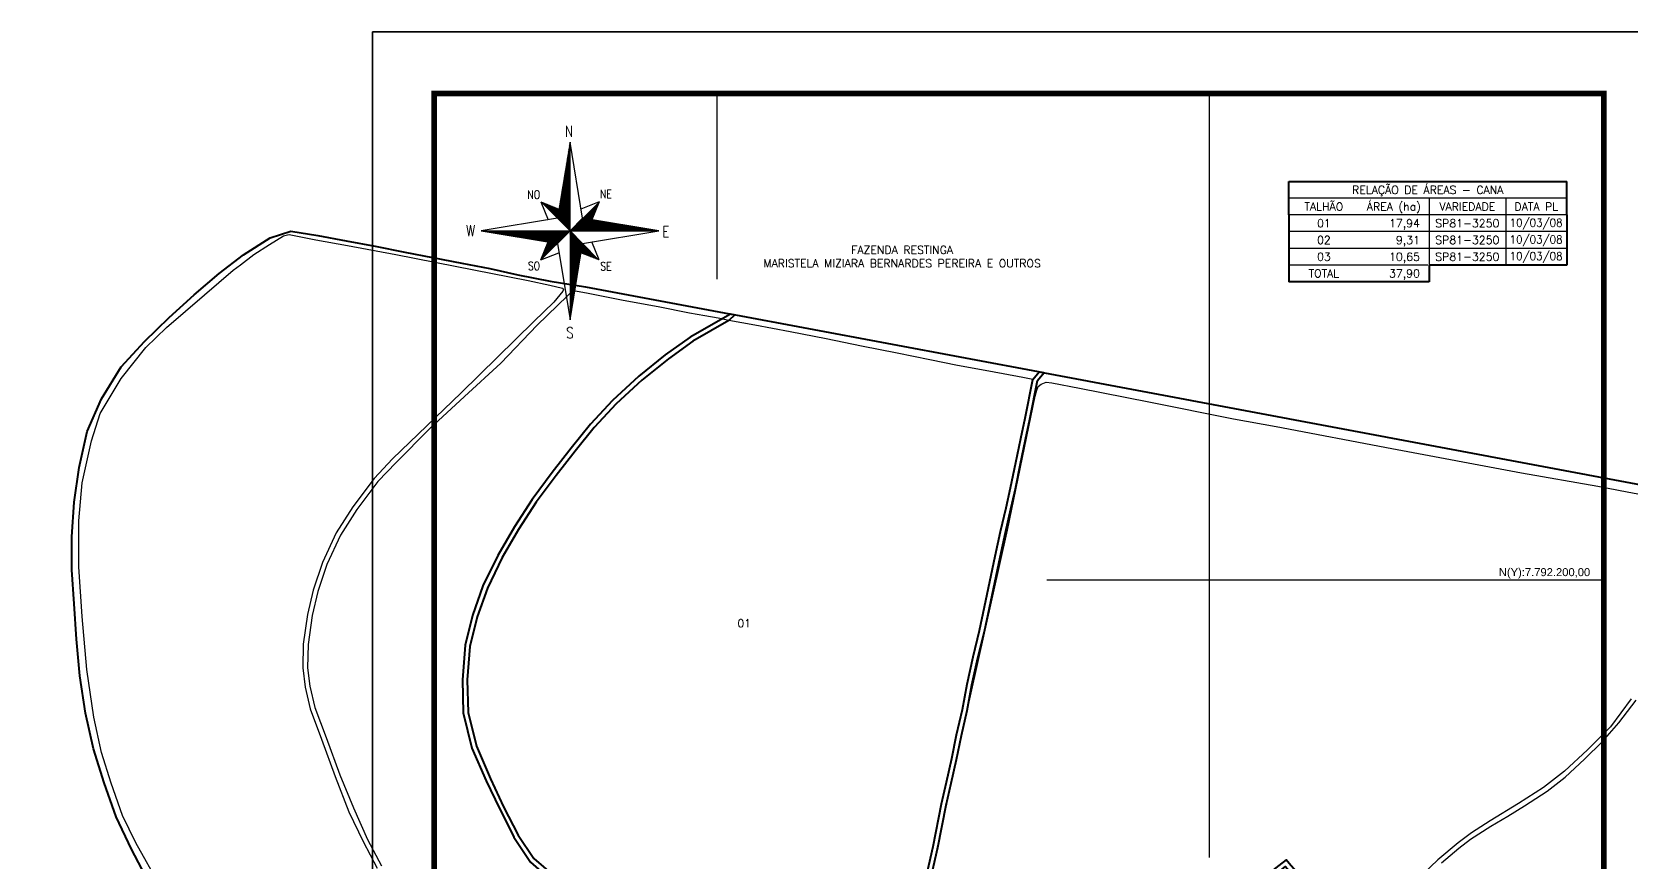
# Model space of a CAD drawing. Extents: x 741844 to 743821, y 7790904 to 7792445.
# Drawn here: x 741844 to 743142, y 7791771 to 7792445 of the extents above; entities that cross this region are included whole.
import ezdxf
from ezdxf.enums import TextEntityAlignment as Align

# ---------------------------------------------------------------- set-up
doc = ezdxf.new("R2010")
doc.units = 0
doc.header["$XCLIPFRAME"] = 2
doc.linetypes.add('LIN0', pattern=[0])
doc.layers.add('0114001133', color=1, linetype='LIN0', lineweight=40)
doc.layers.add('0114001137', color=1, linetype='LIN0', lineweight=40)
for name, color, linetype in [('0114001133001', 5, 'LIN0'), ('0114001133002', 5, 'LIN0'), ('0114001133004', 5, 'LIN0'), ('0114001133005', 5, 'LIN0'), ('0114001137001', 5, 'LIN0'), ('MALHA', 8, 'Continuous'), ('Margem', 5, 'Continuous'), ('QUADRO_DE_AREAS_CANA', 7, 'Continuous'), ('SETA_NORTE', 3, 'Continuous'), ('TEXTO CONFRONTANTES', 7, 'Continuous'), ('TEXTO_NUN_TAL', 7, 'Continuous')]:
    doc.layers.add(name, color=color, linetype=linetype)
doc.styles.add('ROMANS', font='romans')
doc.styles.add('Simplex', font='simplex.shx')
doc.styles.get("Standard").update_dxf_attribs({"font": 'arial.ttf'})
picture_1 = doc.add_image_def('image1.ecw', size_in_pixel=(69120, 216576))

# ---------------------------------------------------------------- blocks, each defined once
blk = doc.blocks.new('A$C309442C0')
at = {"layer": 'SETA_NORTE', "linetype": 'Continuous'}
h = blk.add_hatch(dxfattribs=at)
h.set_pattern_fill('ANSI31', color=256, scale=0.1375, angle=-90, style=0)
h.set_pattern_definition([(315, (-215853.3434, 13873.16845), (0.3086963042, 0.3086963042), [])])
h.paths.add_polyline_path([(73.5, 97.4), (74.7, 104.9), (60, 110.8)])
h = blk.add_hatch(dxfattribs=at)
h.set_pattern_fill('ANSI31', color=256, scale=0.1375, angle=180, style=0)
h.set_pattern_definition([(225, (13869.59828, 216024.21475), (0.3086963042, -0.3086963042), [])])
h.paths.add_polyline_path([(93.8, 97.4), (101.4, 96.2), (107.3, 110.8)])
h = blk.add_hatch(dxfattribs=at)
h.set_pattern_fill('ANSI31', color=256, scale=0.1375, style=0)
h.set_pattern_definition([(45, (-13702.2971, -215849.77324), (-0.3086963042, 0.3086963042), [])])
h.paths.add_polyline_path([(73.5, 77), (65.9, 78.3), (60, 63.6)])
h = blk.add_hatch(dxfattribs=at)
h.set_pattern_fill('ANSI31', color=256, scale=0.1375, angle=90, style=0)
h.set_pattern_definition([(135, (216020.6446, -13698.72693), (-0.3086963042, -0.3086963042), [])])
h.paths.add_polyline_path([(93.8, 77), (92.6, 69.5), (107.3, 63.6)])
for p, q in [((83, 155.2), (83.7, 155.9)), ((83.1, 156), (83.7, 156.5)), ((83.2, 156.7), (83.7, 157.2)), ((83.4, 157.5), (83.7, 157.8)), ((83.5, 158.3), (83.7, 158.4)), ((83.6, 159), (83.7, 159.1)), ((80.5, 139.9), (83.7, 143.1)), ((80.6, 140.7), (83.7, 143.8)), ((80.7, 141.5), (83.7, 144.4)), ((80.8, 142.2), (83.7, 145)), ((81, 143), (83.7, 145.7)), ((81.1, 143.8), (83.7, 146.3)), ((81.2, 144.5), (83.7, 147)), ((81.3, 145.3), (83.7, 147.6)), ((81.5, 146.1), (83.7, 148.2)), ((81.6, 146.8), (83.7, 148.9)), ((81.7, 147.6), (83.7, 149.5)), ((81.8, 148.3), (83.7, 150.1)), ((82, 149.1), (83.7, 150.8)), ((82.1, 149.9), (83.7, 151.4)), ((82.2, 150.6), (83.7, 152.1)), ((82.3, 151.4), (83.7, 152.7)), ((82.5, 152.2), (83.7, 153.3)), ((82.6, 152.9), (83.7, 154)), ((82.7, 153.7), (83.7, 154.6)), ((82.9, 154.4), (83.7, 155.2)), ((78, 124.7), (83.7, 130.4)), ((78.1, 125.5), (83.7, 131)), ((78.2, 126.2), (83.7, 131.7)), ((78.3, 127), (83.7, 132.3)), ((78.5, 127.7), (83.7, 132.9)), ((78.6, 128.5), (83.7, 133.6)), ((78.7, 129.3), (83.7, 134.2)), ((78.8, 130), (83.7, 134.9)), ((79, 130.8), (83.7, 135.5)), ((79.1, 131.6), (83.7, 136.1)), ((79.2, 132.3), (83.7, 136.8)), ((79.3, 133.1), (83.7, 137.4)), ((79.5, 133.8), (83.7, 138)), ((79.6, 134.6), (83.7, 138.7)), ((79.7, 135.4), (83.7, 139.3)), ((79.8, 136.1), (83.7, 140)), ((80, 136.9), (83.7, 140.6)), ((80.1, 137.7), (83.7, 141.2)), ((80.2, 138.4), (83.7, 141.9)), ((80.3, 139.2), (83.7, 142.5)), ((75.3, 108.7), (83.7, 117)), ((75.4, 109.4), (83.7, 117.7)), ((75.6, 110.2), (83.7, 118.3)), ((75.7, 111), (83.7, 118.9)), ((75.8, 111.7), (83.7, 119.6)), ((75.9, 112.5), (83.7, 120.2)), ((76.1, 113.3), (83.7, 120.8)), ((76.2, 114), (83.7, 121.5)), ((76.3, 114.8), (83.7, 122.1)), ((76.4, 115.5), (83.7, 122.8)), ((76.6, 116.3), (83.7, 123.4)), ((76.7, 117.1), (83.7, 124)), ((76.8, 117.8), (83.7, 124.7)), ((76.9, 118.6), (83.7, 125.3)), ((77.1, 119.4), (83.7, 125.9)), ((77.2, 120.1), (83.7, 126.6)), ((77.3, 120.9), (83.7, 127.2)), ((77.4, 121.6), (83.7, 127.8)), ((77.6, 122.4), (83.7, 128.5)), ((77.7, 123.2), (83.7, 129.1)), ((77.8, 123.9), (83.7, 129.8)), ((60, 110.8), (74.7, 104.9)), ((60, 110.8), (65.9, 96.2)), ((73.5, 97.3), (83.7, 107.5)), ((73.6, 98), (83.7, 108.1)), ((73.7, 98.8), (83.7, 108.7)), ((73.8, 99.5), (83.7, 109.4)), ((73.8, 97), (83.7, 106.8)), ((73.9, 100.3), (83.7, 110)), ((74.1, 101.1), (83.7, 110.6)), ((74.2, 101.8), (83.7, 111.3)), ((74.2, 96.7), (83.7, 106.2)), ((74.3, 102.6), (83.7, 111.9)), ((74.4, 103.3), (83.7, 112.6)), ((74.5, 96.4), (83.7, 105.6)), ((74.6, 104.1), (83.7, 113.2)), ((74.7, 104.9), (83.7, 113.8)), ((74.8, 105.6), (83.7, 114.5)), ((74.8, 96.1), (83.7, 104.9)), ((74.9, 106.4), (83.7, 115.1)), ((75.1, 107.2), (83.7, 115.7)), ((75.1, 95.7), (83.7, 104.3)), ((75.2, 107.9), (83.7, 116.4)), ((107.3, 110.8), (92.6, 104.9)), ((107.3, 110.8), (101.4, 96.2)), ((75.4, 95.4), (83.7, 103.6)), ((75.8, 95.1), (83.7, 103)), ((76.1, 94.8), (83.7, 102.4)), ((76.4, 94.5), (83.7, 101.7)), ((76.7, 94.2), (83.7, 101.1)), ((77, 93.8), (83.7, 100.5)), ((77.4, 93.5), (83.7, 99.8)), ((77.7, 93.2), (83.7, 99.2)), ((78, 92.9), (83.7, 98.5)), ((78.3, 92.6), (83.7, 97.9)), ((78.6, 92.2), (83.7, 97.3)), ((78.9, 91.9), (83.7, 96.6)), ((79.3, 91.6), (83.7, 96)), ((79.6, 91.3), (83.7, 95.4)), ((79.9, 91), (83.7, 94.7)), ((80.2, 90.7), (83.7, 94.1)), ((80.5, 90.3), (83.7, 93.4)), ((80.9, 90), (83.7, 92.8)), ((81.2, 89.7), (83.7, 92.2)), ((81.5, 89.4), (83.7, 91.5)), ((83.8, 87.2), (94, 97.4)), ((84.4, 87.2), (94.5, 97.3)), ((85.1, 87.2), (95.1, 97.2)), ((85.7, 87.2), (95.6, 97.1)), ((86.3, 87.2), (96.2, 97)), ((87, 87.2), (96.7, 96.9)), ((87.6, 87.2), (97.2, 96.9)), ((88.3, 87.2), (97.8, 96.8)), ((88.9, 87.2), (98.3, 96.7)), ((89.5, 87.2), (98.9, 96.6)), ((90.2, 87.2), (99.4, 96.5)), ((90.8, 87.2), (100, 96.4)), ((91.4, 87.2), (100.5, 96.3)), ((92.1, 87.2), (101.1, 96.2)), ((92.7, 87.2), (101.6, 96.1)), ((93.4, 87.2), (102.2, 96)), ((94, 87.2), (102.7, 96)), ((94.6, 87.2), (103.3, 95.9)), ((95.3, 87.2), (103.8, 95.8)), ((95.9, 87.2), (104.4, 95.7)), ((96.5, 87.2), (104.9, 95.6)), ((97.2, 87.2), (105.5, 95.5)), ((97.8, 87.2), (106, 95.4)), ((98.4, 87.2), (106.5, 95.3)), ((99.1, 87.2), (107.1, 95.2)), ((99.7, 87.2), (107.6, 95.1)), ((100.4, 87.2), (108.2, 95.1)), ((101, 87.2), (108.7, 95)), ((101.6, 87.2), (109.3, 94.9)), ((102.3, 87.2), (109.8, 94.8)), ((102.9, 87.2), (110.4, 94.7)), ((103.5, 87.2), (110.9, 94.6)), ((104.2, 87.2), (111.5, 94.5)), ((104.8, 87.2), (112, 94.4)), ((105.5, 87.2), (112.6, 94.3)), ((106.1, 87.2), (113.1, 94.2)), ((106.7, 87.2), (113.7, 94.1)), ((107.4, 87.2), (114.2, 94.1)), ((108, 87.2), (114.8, 94)), ((108.6, 87.2), (115.3, 93.9)), ((109.3, 87.2), (115.8, 93.8)), ((109.9, 87.2), (116.4, 93.7)), ((110.6, 87.2), (116.9, 93.6)), ((111.2, 87.2), (117.5, 93.5)), ((111.8, 87.2), (118, 93.4)), ((112.5, 87.2), (118.6, 93.3)), ((113.1, 87.2), (119.1, 93.2)), ((113.7, 87.2), (119.7, 93.2)), ((114.4, 87.2), (120.2, 93.1)), ((115, 87.2), (120.8, 93)), ((115.6, 87.2), (121.3, 92.9)), ((116.3, 87.2), (121.9, 92.8)), ((116.9, 87.2), (122.4, 92.7)), ((117.6, 87.2), (123, 92.6)), ((118.2, 87.2), (123.5, 92.5)), ((118.8, 87.2), (124, 92.4)), ((119.5, 87.2), (124.6, 92.3)), ((120.1, 87.2), (125.1, 92.3)), ((120.7, 87.2), (125.7, 92.2)), ((121.4, 87.2), (126.2, 92.1)), ((122, 87.2), (126.8, 92)), ((122.7, 87.2), (127.3, 91.9)), ((123.3, 87.2), (127.9, 91.8)), ((123.9, 87.2), (128.4, 91.7)), ((124.6, 87.2), (129, 91.6)), ((125.2, 87.2), (129.5, 91.5)), ((125.8, 87.2), (130.1, 91.4)), ((126.5, 87.2), (130.6, 91.4)), ((127.1, 87.2), (131.2, 91.3)), ((127.8, 87.2), (131.7, 91.2)), ((128.4, 87.2), (132.3, 91.1)), ((129, 87.2), (132.8, 91)), ((129.7, 87.2), (133.3, 90.9)), ((11.8, 87.2), (11.8, 87.2)), ((12.3, 87.1), (12.4, 87.2)), ((12.9, 87), (13.1, 87.2)), ((13.4, 86.9), (13.7, 87.2)), ((14, 86.8), (14.4, 87.2)), ((14.5, 86.7), (15, 87.2)), ((15.1, 86.6), (15.6, 87.2)), ((15.6, 86.6), (16.3, 87.2)), ((16.2, 86.5), (16.9, 87.2)), ((16.7, 86.4), (17.5, 87.2)), ((17.2, 86.3), (18.2, 87.2)), ((17.8, 86.2), (18.8, 87.2)), ((18.3, 86.1), (19.5, 87.2)), ((18.9, 86), (20.1, 87.2)), ((19.4, 85.9), (20.7, 87.2)), ((20, 85.8), (21.4, 87.2)), ((20.5, 85.7), (22, 87.2)), ((21.1, 85.7), (22.6, 87.2)), ((21.6, 85.6), (23.3, 87.2)), ((22.2, 85.5), (23.9, 87.2)), ((22.7, 85.4), (24.6, 87.2)), ((23.3, 85.3), (25.2, 87.2)), ((23.8, 85.2), (25.8, 87.2)), ((24.4, 85.1), (26.5, 87.2)), ((24.9, 85), (27.1, 87.2)), ((25.5, 84.9), (27.7, 87.2)), ((26, 84.8), (28.4, 87.2)), ((26.5, 84.8), (29, 87.2)), ((27.1, 84.7), (29.6, 87.2)), ((27.6, 84.6), (30.3, 87.2)), ((28.2, 84.5), (30.9, 87.2)), ((28.7, 84.4), (31.6, 87.2)), ((29.3, 84.3), (32.2, 87.2)), ((29.8, 84.2), (32.8, 87.2)), ((30.4, 84.1), (33.5, 87.2)), ((30.9, 84), (34.1, 87.2)), ((31.5, 83.9), (34.7, 87.2)), ((32, 83.9), (35.4, 87.2)), ((32.6, 83.8), (36, 87.2)), ((33.1, 83.7), (36.7, 87.2)), ((33.7, 83.6), (37.3, 87.2)), ((34.2, 83.5), (37.9, 87.2)), ((34.7, 83.4), (38.6, 87.2)), ((35.3, 83.3), (39.2, 87.2)), ((35.8, 83.2), (39.8, 87.2)), ((36.4, 83.1), (40.5, 87.2)), ((36.9, 83), (41.1, 87.2)), ((37.5, 83), (41.8, 87.2)), ((38, 82.9), (42.4, 87.2)), ((38.6, 82.8), (43, 87.2)), ((39.1, 82.7), (43.7, 87.2)), ((39.7, 82.6), (44.3, 87.2)), ((40.2, 82.5), (44.9, 87.2)), ((40.8, 82.4), (45.6, 87.2)), ((41.3, 82.3), (46.2, 87.2)), ((41.9, 82.2), (46.8, 87.2)), ((42.4, 82.1), (47.5, 87.2)), ((43, 82.1), (48.1, 87.2)), ((43.5, 82), (48.8, 87.2)), ((44, 81.9), (49.4, 87.2)), ((44.6, 81.8), (50, 87.2)), ((45.1, 81.7), (50.7, 87.2)), ((45.7, 81.6), (51.3, 87.2)), ((46.2, 81.5), (51.9, 87.2)), ((46.8, 81.4), (52.6, 87.2)), ((47.3, 81.3), (53.2, 87.2)), ((47.9, 81.2), (53.9, 87.2)), ((48.4, 81.2), (54.5, 87.2)), ((49, 81.1), (55.1, 87.2)), ((49.5, 81), (55.8, 87.2)), ((50.1, 80.9), (56.4, 87.2)), ((50.6, 80.8), (57, 87.2)), ((51.2, 80.7), (57.7, 87.2)), ((51.7, 80.6), (58.3, 87.2)), ((52.3, 80.5), (59, 87.2)), ((52.8, 80.4), (59.6, 87.2)), ((53.3, 80.3), (60.2, 87.2)), ((53.9, 80.3), (60.9, 87.2)), ((54.4, 80.2), (61.5, 87.2)), ((55, 80.1), (62.1, 87.2)), ((55.5, 80), (62.8, 87.2)), ((56.1, 79.9), (63.4, 87.2)), ((56.6, 79.8), (64, 87.2)), ((57.2, 79.7), (64.7, 87.2)), ((57.7, 79.6), (65.3, 87.2)), ((58.3, 79.5), (66, 87.2)), ((58.8, 79.4), (66.6, 87.2)), ((59.4, 79.4), (67.2, 87.2)), ((59.9, 79.3), (67.9, 87.2)), ((83.7, 87.2), (60, 63.6)), ((60, 63.6), (65.9, 78.3)), ((60.5, 79.2), (68.5, 87.2)), ((61, 79.1), (69.1, 87.2)), ((61.5, 79), (69.8, 87.2)), ((62.1, 78.9), (70.4, 87.2)), ((62.6, 78.8), (71.1, 87.2)), ((63.2, 78.7), (71.7, 87.2)), ((63.7, 78.6), (72.3, 87.2)), ((64.3, 78.5), (73, 87.2)), ((64.8, 78.4), (73.6, 87.2)), ((65.4, 78.4), (74.2, 87.2)), ((65.9, 78.3), (74.9, 87.2)), ((66.5, 78.2), (75.5, 87.2)), ((67, 78.1), (76.2, 87.2)), ((67.6, 78), (76.8, 87.2)), ((68.1, 77.9), (77.4, 87.2)), ((68.7, 77.8), (78.1, 87.2)), ((69.2, 77.7), (78.7, 87.2)), ((69.8, 77.6), (79.3, 87.2)), ((70.3, 77.5), (80, 87.2)), ((70.8, 77.5), (80.6, 87.2)), ((71.4, 77.4), (81.2, 87.2)), ((71.9, 77.3), (81.9, 87.2)), ((72.5, 77.2), (82.5, 87.2)), ((73, 77.1), (83.2, 87.2)), ((81.8, 89.1), (83.7, 90.9)), ((82.1, 88.7), (83.7, 90.3)), ((82.4, 88.4), (83.7, 89.6)), ((82.8, 88.1), (83.7, 89)), ((83.1, 87.8), (83.7, 88.4)), ((83.4, 87.5), (83.7, 87.7)), ((83.7, 87.1), (83.7, 87.1)), ((83.7, 86.4), (84, 86.8)), ((83.7, 85.8), (84.4, 86.5)), ((83.7, 85.2), (84.7, 86.2)), ((83.7, 84.5), (85, 85.9)), ((83.7, 83.9), (85.3, 85.6)), ((83.7, 83.3), (85.6, 85.2)), ((83.7, 82.6), (86, 84.9)), ((83.7, 82), (86.3, 84.6)), ((83.7, 81.3), (86.6, 84.3)), ((83.7, 80.7), (86.9, 84)), ((83.7, 80.1), (87.2, 83.6)), ((83.7, 79.4), (87.5, 83.3)), ((83.7, 78.8), (87.9, 83)), ((83.7, 78.2), (88.2, 82.7)), ((83.7, 77.5), (88.5, 82.4)), ((83.7, 76.9), (88.8, 82.1)), ((83.7, 76.2), (89.1, 81.7)), ((83.7, 75.6), (89.5, 81.4)), ((83.7, 75), (89.8, 81.1)), ((83.7, 74.3), (90.1, 80.8)), ((83.7, 73.7), (90.4, 80.5)), ((83.7, 73.1), (90.7, 80.1)), ((83.7, 72.4), (91, 79.8)), ((83.7, 71.8), (91.4, 79.5)), ((83.7, 71.2), (91.7, 79.2)), ((83.7, 70.5), (92, 78.9)), ((83.7, 69.9), (92.3, 78.5)), ((83.7, 69.2), (92.6, 78.2)), ((107.3, 63.6), (101.4, 78.3)), ((130.3, 87.2), (133.9, 90.8)), ((130.9, 87.2), (134.4, 90.7)), ((131.6, 87.2), (135, 90.6)), ((132.2, 87.2), (135.5, 90.5)), ((132.8, 87.2), (136.1, 90.5)), ((133.5, 87.2), (136.6, 90.4)), ((134.1, 87.2), (137.2, 90.3)), ((134.8, 87.2), (137.7, 90.2)), ((135.4, 87.2), (138.3, 90.1)), ((136, 87.2), (138.8, 90)), ((136.7, 87.2), (139.4, 89.9)), ((137.3, 87.2), (139.9, 89.8)), ((137.9, 87.2), (140.5, 89.7)), ((138.6, 87.2), (141, 89.6)), ((139.2, 87.2), (141.6, 89.6)), ((139.9, 87.2), (142.1, 89.5)), ((140.5, 87.2), (142.6, 89.4)), ((141.1, 87.2), (143.2, 89.3)), ((141.8, 87.2), (143.7, 89.2)), ((142.4, 87.2), (144.3, 89.1)), ((143, 87.2), (144.8, 89)), ((143.7, 87.2), (145.4, 88.9)), ((144.3, 87.2), (145.9, 88.8)), ((144.9, 87.2), (146.5, 88.7)), ((145.6, 87.2), (147, 88.7)), ((146.2, 87.2), (147.6, 88.6)), ((146.9, 87.2), (148.1, 88.5)), ((147.5, 87.2), (148.7, 88.4)), ((148.1, 87.2), (149.2, 88.3)), ((148.8, 87.2), (149.8, 88.2)), ((149.4, 87.2), (150.3, 88.1)), ((150, 87.2), (150.8, 88)), ((150.7, 87.2), (151.4, 87.9)), ((151.3, 87.2), (151.9, 87.8)), ((152, 87.2), (152.5, 87.8)), ((152.6, 87.2), (153, 87.7)), ((153.2, 87.2), (153.6, 87.6)), ((153.9, 87.2), (154.1, 87.5)), ((154.5, 87.2), (154.7, 87.4)), ((155.1, 87.2), (155.2, 87.3)), ((60, 63.6), (74.7, 69.5)), ((83.7, 68.6), (93, 77.9)), ((83.7, 68), (93.3, 77.6)), ((83.7, 67.3), (93.6, 77.3)), ((83.7, 66.7), (93.8, 76.9)), ((83.7, 66.1), (93.7, 76.1)), ((83.7, 65.4), (93.6, 75.3)), ((83.7, 64.8), (93.4, 74.6)), ((83.7, 64.1), (93.3, 73.8)), ((83.7, 63.5), (93.2, 73)), ((83.7, 62.9), (93.1, 72.3)), ((83.7, 62.2), (92.9, 71.5)), ((83.7, 61.6), (92.8, 70.8)), ((83.7, 61), (92.7, 70)), ((83.7, 60.3), (92.6, 69.2)), ((83.7, 59.7), (92.4, 68.5)), ((83.7, 59), (92.3, 67.7)), ((83.7, 58.4), (92.2, 66.9)), ((83.7, 57.8), (92.1, 66.2)), ((83.7, 57.1), (91.9, 65.4)), ((107.3, 63.6), (92.6, 69.5)), ((83.7, 56.5), (91.8, 64.7)), ((83.7, 55.9), (91.7, 63.9)), ((83.7, 55.2), (91.6, 63.1)), ((83.7, 54.6), (91.4, 62.4)), ((83.7, 54), (91.3, 61.6)), ((83.7, 53.3), (91.2, 60.8)), ((83.7, 52.7), (91.1, 60.1)), ((83.7, 52), (90.9, 59.3)), ((83.7, 51.4), (90.8, 58.6)), ((83.7, 50.8), (90.7, 57.8)), ((83.7, 50.1), (90.5, 57)), ((83.7, 49.5), (90.4, 56.3)), ((83.7, 48.9), (90.3, 55.5)), ((83.7, 48.2), (90.2, 54.7)), ((83.7, 47.6), (90, 54)), ((83.7, 46.9), (89.9, 53.2)), ((83.7, 46.3), (89.8, 52.5)), ((83.7, 45.7), (89.7, 51.7)), ((83.7, 45), (89.5, 50.9)), ((83.7, 44.4), (89.4, 50.2)), ((83.7, 43.8), (89.3, 49.4)), ((83.7, 43.1), (89.2, 48.6)), ((83.7, 42.5), (89, 47.9)), ((83.7, 41.8), (88.9, 47.1)), ((83.7, 41.2), (88.8, 46.3)), ((83.7, 40.6), (88.7, 45.6)), ((83.7, 39.9), (88.5, 44.8)), ((83.7, 39.3), (88.4, 44.1)), ((83.7, 38.7), (88.3, 43.3)), ((83.7, 38), (88.2, 42.5)), ((83.7, 37.4), (88, 41.8)), ((83.7, 36.8), (87.9, 41)), ((83.7, 36.1), (87.8, 40.2)), ((83.7, 35.5), (87.7, 39.5)), ((83.7, 34.8), (87.5, 38.7)), ((83.7, 34.2), (87.4, 38)), ((83.7, 33.6), (87.3, 37.2)), ((83.7, 32.9), (87.2, 36.4)), ((83.7, 32.3), (87, 35.7)), ((83.7, 31.7), (86.9, 34.9)), ((83.7, 31), (86.8, 34.1)), ((83.7, 30.4), (86.7, 33.4)), ((83.7, 29.7), (86.5, 32.6)), ((83.7, 29.1), (86.4, 31.9)), ((83.7, 28.5), (86.3, 31.1)), ((83.7, 27.8), (86.2, 30.3)), ((83.7, 27.2), (86, 29.6)), ((83.7, 26.6), (85.9, 28.8)), ((83.7, 25.9), (85.8, 28)), ((83.7, 25.3), (85.6, 27.3)), ((83.7, 24.6), (85.5, 26.5)), ((83.7, 24), (85.4, 25.8)), ((83.7, 23.4), (85.3, 25)), ((83.7, 22.7), (85.1, 24.2)), ((83.7, 22.1), (85, 23.5)), ((83.7, 21.5), (84.9, 22.7)), ((83.7, 20.8), (84.8, 21.9)), ((83.7, 20.2), (84.6, 21.2)), ((83.7, 19.6), (84.5, 20.4)), ((83.7, 18.9), (84.4, 19.7)), ((83.7, 18.3), (84.3, 18.9)), ((83.7, 17.6), (84.1, 18.1)), ((83.7, 17), (84, 17.4)), ((83.7, 16.4), (83.9, 16.6)), ((83.7, 15.7), (83.8, 15.8))]:
    blk.add_line(p, q, dxfattribs=at)
blk.add_lwpolyline([(93.8, 77), (155.7, 87.2), (93.8, 97.4), (83.7, 159.3), (73.5, 97.4), (11.6, 87.2), (73.5, 77), (83.7, 15.1)], close=True, dxfattribs=at)
for points in [[(83.7, 87.2), (83.7, 159.3)], [(83.7, 87.2), (73.5, 97.4)], [(83.7, 87.2), (93.8, 97.4)], [(11.6, 87.2), (155.7, 87.2)], [(83.7, 87.2), (73.5, 77)], [(83.7, 87.2), (93.8, 77)], [(83.7, 87.2), (83.7, 15.1)]]:
    blk.add_lwpolyline(points, dxfattribs=at)
at = {"layer": 'SETA_NORTE', "color": 7, "lineweight": 30, "style": 'ROMANS', "width": 0.8}
for s, height, p in [('N ', 8.94, (79.5, 163.6)), ('NO', 6.88, (49.1, 113.2)), ('NE', 6.87, (108, 113.7)), ('W', 8.94, (-0.7, 82.9)), ('E', 8.94, (158.6, 82.1)), ('SO', 6.88, (49.5, 55.3)), ('SE', 6.87, (108.3, 55)), ('S', 8.94, (80.6, 0))]:
    blk.add_text(s, height=height, dxfattribs=at).set_placement(p)

msp = doc.modelspace()

# ---------------------------------------------------------------- linework, layer by layer
at = {"layer": '0114001133', "color": 3, "flags": 128}
msp.add_lwpolyline([(742414.5, 7792215.1), (742409.7, 7792210.6), (742380.3, 7792193.7), (742360.5, 7792179.4), (742338.9, 7792162.1), (742318.1, 7792143), (742300.2, 7792123.6), (742284.7, 7792104.3), (742269.4, 7792084.8), (742253.1, 7792063), (742238.8, 7792040.8), (742225.6, 7792018), (742213.5, 7791993.2), (742205.3, 7791969.9), (742199.3, 7791945.8), (742197.2, 7791918.8), (742197.8, 7791892.1), (742204.6, 7791864.8), (742216.1, 7791838.3), (742226.7, 7791815.6), (742238.4, 7791792.7), (742251.1, 7791773.6), (742268.8, 7791758.4), (742288, 7791744.9), (742307, 7791732.9), (742327.7, 7791722), (742350.5, 7791711.6), (742372, 7791702.6), (742393.4, 7791693.6), (742416.8, 7791683), (742440.4, 7791674.1), (742465.5, 7791667.2), (742489.3, 7791661.3), (742516.3, 7791655.4), (742540.9, 7791651.3), (742546, 7791650.5), (742549.3, 7791645.7), (742546.4, 7791631.2), (742541.7, 7791610.3), (742537.2, 7791591.5), (742532.6, 7791570.8), (742528.5, 7791552.5), (742523.4, 7791529.8), (742519, 7791509.4), (742514.6, 7791488.4), (742510.3, 7791470.5), (742506.3, 7791451.2), (742502.4, 7791431.4), (742498.1, 7791411.9), (742491.6, 7791388.3), (742490.6, 7791384.4), (742488.5, 7791376.7), (742482.6, 7791356.5), (742477.6, 7791337.9), (742472.3, 7791318.1), (742466.4, 7791298), (742460.3, 7791276.4), (742454.4, 7791254.4), (742448.2, 7791233.8), (742442.9, 7791214.1), (742441, 7791206.6), (742474.7, 7791206.8), (742495.7, 7791208.6), (742520, 7791211.5), (742545.1, 7791215.9), (742570.9, 7791221), (742607.5, 7791228.5), (742634.6, 7791235.6), (742661.7, 7791244.9), (742684.6, 7791257.4), (742708.2, 7791268.5), (742735.6, 7791279.3), (742764, 7791289.5), (742791.5, 7791302.2), (742817, 7791316.7), (742842.5, 7791331.5), (742869.7, 7791346.7), (742896, 7791361.6), (742920.8, 7791377), (742947.3, 7791392.1), (742972.8, 7791407.9), (742996.9, 7791423.3), (743020.1, 7791438.5), (743042.1, 7791453.8), (743065.8, 7791470.7), (743087.9, 7791486.2), (743097.1, 7791493.4), (743074.6, 7791519.6), (743060.3, 7791536.9), (743046.6, 7791552.5), (743037.1, 7791563.2), (743021.6, 7791581), (743008.4, 7791596.7), (743005.8, 7791599.8), (742993.3, 7791614.7), (742982.1, 7791627.9), (742965.9, 7791646.9), (742956.2, 7791658.6), (742947.3, 7791668.7), (742937.8, 7791679), (742928.1, 7791691.5), (742917.8, 7791703.3), (742908.8, 7791713.5), (742899.6, 7791724.4), (742890.4, 7791734.5), (742881.7, 7791743.7), (742872.4, 7791754.6), (742861.5, 7791767.1), (742844.4, 7791753.6), (742821, 7791738.3), (742798.2, 7791724.7), (742755.6, 7791697.7), (742733.8, 7791681.7), (742709.2, 7791667.9), (742685.2, 7791657.6), (742661.7, 7791649.7), (742636, 7791644.5), (742615, 7791641.8), (742587.7, 7791641.3), (742562.4, 7791643.6), (742549.4, 7791645.8), (742546.2, 7791650.6), (742549.8, 7791668.9), (742554, 7791687.8), (742558, 7791705.5), (742562.9, 7791725.5), (742566.6, 7791744.6), (742570.6, 7791762.1), (742575.4, 7791783.5), (742582.3, 7791818), (742586.3, 7791835.8), (742590.6, 7791854.8), (742594.4, 7791874.2), (742599.3, 7791894.6), (742603, 7791915.3), (742608, 7791937.5), (742613.2, 7791958.9), (742617.3, 7791977.9), (742621.5, 7791998.5), (742625.9, 7792019.2), (742630.3, 7792039.2), (742634.8, 7792058.5), (742638.4, 7792074.6), (742642.6, 7792095.2), (742646.7, 7792114.7), (742650.1, 7792131.3), (742656.4, 7792162.7), (742661.5, 7792168.8), (743714.4, 7791971.4), (743717.5, 7791968.1), (743729.2, 7791964.9), (743740.1, 7791961.5), (743753.5, 7791959.4), (743765.8, 7791956.3), (743776.9, 7791954.4), (743789.7, 7791951.6), (743801.4, 7791948.9), (743813.9, 7791946.2), (743821.4, 7791938.5), (743816.3, 7791926.3), (743812.2, 7791915.6), (743807, 7791903.7), (743804, 7791892.4), (743799.7, 7791882), (743795.7, 7791871.1), (743792.3, 7791860.3), (743787.9, 7791850.5), (743785.3, 7791840.8), (743756.1, 7791765.4), (743753.2, 7791756.3), (743748.8, 7791748.5), (743746.7, 7791739.9), (743737.8, 7791723.3), (743734.4, 7791715.4), (743732.5, 7791706.3), (743728.4, 7791696.7), (743724.2, 7791688.1), (743720.5, 7791680.7), (743719.5, 7791673.9), (743717.2, 7791665), (743713.5, 7791655.2), (743709.7, 7791645.2), (743705.5, 7791635.8), (743701.9, 7791627.4), (743700, 7791619.2), (743696.2, 7791609.4), (743692.3, 7791599.3), (743687.4, 7791589), (743684.2, 7791580.1), (743681.5, 7791570.7), (743678.3, 7791560.2), (743674.3, 7791552), (743672, 7791543.4), (743668.2, 7791533.7), (743664.2, 7791523.9), (743661.1, 7791515), (743656.5, 7791506.8), (743654.3, 7791496.8), (743650.7, 7791486.2), (743646.9, 7791475.6), (743643.3, 7791466.5), (743639.9, 7791457.8), (743636.6, 7791448.3), (743633, 7791437.9), (743629.5, 7791426.6), (743624.7, 7791417.6), (743621.9, 7791408.9), (743618.7, 7791399.7), (743615.6, 7791391.4), (743612.6, 7791382.3), (743608.6, 7791372.9), (743602, 7791352), (743598.1, 7791341.6), (743594.4, 7791330.7), (743587, 7791316.8), (743586.2, 7791308.4), (743581.6, 7791297.7), (743578.1, 7791286.5), (743574, 7791274.9), (743569.5, 7791263.8), (743565.6, 7791252.5), (743561, 7791242), (743556.9, 7791230.9), (743552.6, 7791222.2), (743550.1, 7791215.8), (743548.2, 7791206.7), (743544.3, 7791195.8), (743540.5, 7791184.8), (743536.5, 7791174), (743532.5, 7791162.7), (743528.1, 7791153.4), (743524.5, 7791144.2), (743521.1, 7791133.5), (743516.6, 7791122.2), (743512, 7791111.3), (743507.7, 7791100.2), (743503.5, 7791089.1), (743499.1, 7791077.5), (743495.1, 7791066.6), (743488.8, 7791049.8), (743485.6, 7791040.6), (743481.7, 7791029.4), (743477.3, 7791018), (743473.4, 7791007.3), (743469.1, 7790996.4), (743464.8, 7790985.9), (743461.6, 7790975), (743456.9, 7790963.5), (743453.1, 7790952.7), (743447.1, 7790942.7), (743445.7, 7790940.7), (743441.8, 7790937), (742899.9, 7790920.3), (742356.2, 7790904.3), (742354.9, 7790924.5), (742360.6, 7790944.1), (742367.2, 7790967.9), (742383.2, 7791020), (742390.7, 7791045.3), (742398.5, 7791072.3), (742405.2, 7791094.7), (742405.9, 7791097.3), (742403.2, 7791097.9), (742387.9, 7791101.2), (742362.6, 7791106.5), (742339.3, 7791112.4), (742315.5, 7791120.1), (742291.6, 7791128.7), (742268.1, 7791137.1), (742243.4, 7791147), (742217.6, 7791157.9), (742192.1, 7791170.6), (742169.5, 7791183.2), (742146.4, 7791195.7), (742124.7, 7791208.1), (742102.5, 7791221.3), (742079, 7791235.2), (742055.5, 7791250.1), (742009.5, 7791278.4), (741985.9, 7791293.7), (741963.9, 7791309.2), (741941.6, 7791324.2), (741921.4, 7791337.4), (741899.9, 7791351.9), (741878.5, 7791366.2), (741859.3, 7791380), (741843.7, 7791394.4), (741851.5, 7791405.8), (741864.6, 7791420.1), (741879.7, 7791436.4), (741895, 7791453.2), (741908.8, 7791468.3), (741939.4, 7791502.9), (741955.7, 7791520.8), (741971.9, 7791538.8), (741988.7, 7791557.2), (742005.3, 7791575.4), (742021.1, 7791592.9), (742037.5, 7791609.5), (742042.8, 7791616.4), (742025.8, 7791632.9), (742006.8, 7791654.9), (741989, 7791677.9), (741971.7, 7791702.4), (741954.4, 7791728.3), (741938.6, 7791754.5), (741924.4, 7791781.2), (741912.1, 7791807.5), (741902.2, 7791835.2), (741893.6, 7791862.6), (741887.2, 7791891.7), (741882.6, 7791922.1), (741879.9, 7791951.9), (741877.9, 7791980.6), (741876, 7792008), (741875.9, 7792035), (741877.9, 7792063), (741882.1, 7792091.2), (741888.5, 7792120.5), (741900.2, 7792147), (741916.1, 7792172.9), (741935, 7792193.5), (741955.1, 7792212.9), (741975.5, 7792231.5), (741995.7, 7792248.7), (742015.5, 7792263.8), (742037, 7792277.7), (742054, 7792283.1), (742075.7, 7792279.5), (742098.8, 7792275.3), (742122.4, 7792270.8), (742146.5, 7792266), (742168.8, 7792261.8), (742192.8, 7792257.1), (742215.5, 7792252.8), (742238.2, 7792247.6), (742264.6, 7792242.5), (742293.3, 7792237.9), (742414.5, 7792215.1)], dxfattribs=at)
at = {"layer": '0114001133001', "color": 2}
msp.add_lwpolyline([(742268.8, 7791758.4), (742251.1, 7791773.6), (742238.4, 7791792.7), (742226.7, 7791815.6), (742216.1, 7791838.3), (742204.6, 7791864.8), (742197.8, 7791892.1), (742197.2, 7791918.8), (742199.3, 7791945.8), (742205.3, 7791969.9), (742213.5, 7791993.2), (742225.6, 7792018), (742238.8, 7792040.8), (742253.1, 7792063), (742269.4, 7792084.8), (742284.7, 7792104.3), (742300.2, 7792123.6), (742318.1, 7792143), (742338.9, 7792162.1), (742360.5, 7792179.4), (742380.3, 7792193.7), (742409.7, 7792210.6), (742400.9, 7792212.3), (742390.1, 7792214.2), (742377.6, 7792216.6), (742352.1, 7792221.7), (742323.9, 7792226.9), (742294, 7792232.7), (742283.5, 7792234.6), (742281.8, 7792233.8), (742278.6, 7792230.6), (742270.4, 7792222.8), (742254, 7792206.7), (742224.3, 7792175.8), (742194.9, 7792148.9), (742166.5, 7792122.7), (742139.4, 7792095.3), (742124.5, 7792079.7), (742107.4, 7792057), (742094.2, 7792036.1), (742083.2, 7792012.5), (742075.7, 7791990.4), (742071.3, 7791971.1), (742068, 7791947.4), (742067.5, 7791928.6), (742069.4, 7791913.5), (742073.3, 7791896.4), (742082.7, 7791871.9), (742093.7, 7791841.6), (742104.7, 7791814.7), (742116.2, 7791789.2), (742127.6, 7791767.7)], dxfattribs=at)
at = {"layer": '0114001133002', "color": 2}
msp.add_lwpolyline([(741947.7, 7791751.3), (741928, 7791786.4), (741917.1, 7791808.6), (741907.9, 7791834.8), (741900.2, 7791859.7), (741894, 7791888.4), (741888.1, 7791927.2), (741884.4, 7791970.2), (741881.6, 7792010.5), (741881.8, 7792048), (741884.4, 7792078.6), (741891.9, 7792112.7), (741899.1, 7792135.1), (741916, 7792163.4), (741936.2, 7792188.7), (741952.8, 7792204.8), (741983.9, 7792231.4), (742007, 7792251.4), (742012.9, 7792255.7), (742023.7, 7792264), (742036.5, 7792272.3), (742047.8, 7792279.4), (742051.2, 7792280.2), (742052.6, 7792280.3), (742074.1, 7792276.1), (742099.9, 7792271.4), (742139.2, 7792264.1), (742187.2, 7792254.6), (742246.7, 7792243), (742264.3, 7792239.2), (742274.6, 7792236.9), (742275.3, 7792236), (742274.8, 7792234.3), (742267.4, 7792225.5), (742251.2, 7792209.6), (742192.1, 7792151.8), (742136.5, 7792098.1), (742121.5, 7792082.3), (742104.1, 7792059.3), (742090.6, 7792038), (742079.5, 7792014), (742071.9, 7791991.5), (742067.3, 7791971.8), (742064, 7791947.8), (742063.5, 7791928.4), (742065.4, 7791912.8), (742069.5, 7791895.2), (742078.9, 7791870.5), (742089.9, 7791840.2), (742101, 7791811.7), (742112.6, 7791787.4), (742124.1, 7791765.8)], dxfattribs=at)
at = {"layer": '0114001133004', "color": 2}
for points in [[(742569.6, 7791739), (742599.7, 7791877.9), (742635.8, 7792040.4), (742658.4, 7792149.2), (742659.7, 7792154), (742660.9, 7792156.9), (742663.1, 7792158.8), (742667.3, 7792160.5), (742671.9, 7792159.9), (742694.4, 7792155.6), (742750.7, 7792144.4), (742819.4, 7792130.8), (742854, 7792124.5), (742948.1, 7792106.7), (743053.2, 7792086.8), (743115.2, 7792076), (743139.1, 7792071.3), (743181.1, 7792063.5)], [(743142.4, 7791903.3), (743125.5, 7791880.7), (743107, 7791861.8), (743088.3, 7791844.5), (743071.2, 7791831.3), (743051, 7791818.3), (743027.8, 7791804.2), (743012.8, 7791794.6), (743001.8, 7791786.3), (742985.3, 7791772.7), (742967, 7791755)]]:
    msp.add_lwpolyline(points, dxfattribs=at)
at = {"layer": '0114001133005', "color": 2}
msp.add_lwpolyline([(742988.3, 7791770.1), (743002.4, 7791782), (743012, 7791789.4), (743028.5, 7791799.9), (743042.2, 7791808.1), (743055.8, 7791816.5), (743074.2, 7791828.4), (743088.7, 7791839.7), (743104.6, 7791854.3), (743119, 7791868.6), (743132.4, 7791883.9), (743146.3, 7791902.2)], dxfattribs=at)
at = {"layer": '0114001137', "flags": 128}
msp.add_lwpolyline([(742410.8, 7792215.8), (742378.3, 7792197.1), (742358, 7792182.6), (742336.4, 7792165.2), (742315.1, 7792145.7), (742297.2, 7792126.4), (742281.6, 7792106.8), (742266.2, 7792087.2), (742249.8, 7792065.2), (742235.5, 7792042.9), (742222, 7792019.7), (742209.9, 7791995), (742201.4, 7791970.9), (742195.5, 7791946.8), (742193.2, 7791918.7), (742193.8, 7791892), (742201, 7791863.2), (742212.5, 7791836.7), (742223.4, 7791814.4), (742225.2, 7791810.7), (742234.9, 7791790.9), (742248.5, 7791770.6), (742266.2, 7791755.4), (742285.9, 7791741.5), (742304.9, 7791729.5), (742326, 7791718.4), (742348.9, 7791707.9), (742370.5, 7791698.9), (742391.8, 7791689.9), (742415.4, 7791679.3), (742439, 7791670.4), (742464.6, 7791663.3), (742488.4, 7791657.5), (742515.7, 7791651.4), (742540.2, 7791647.4), (742545.4, 7791646.5), (742542.5, 7791632.1), (742537.8, 7791611.1), (742533.3, 7791592.4), (742528.7, 7791571.7), (742524.6, 7791553.4), (742519.5, 7791530.6), (742515.1, 7791510.2), (742510.7, 7791489.2), (742506.4, 7791471.3), (742502.4, 7791452), (742498.5, 7791432.2), (742494.1, 7791412.8), (742487.6, 7791388.5), (742486.5, 7791384.6), (742484.6, 7791377.8), (742478.7, 7791357.7), (742473.7, 7791339), (742468.4, 7791319.1), (742462.5, 7791299.1), (742456.4, 7791277.5), (742450.6, 7791255.5), (742444.4, 7791235), (742439, 7791215.1), (742436.1, 7791203.6), (742440, 7791202.6), (742474.7, 7791202.8), (742496.1, 7791204.6), (742520.5, 7791207.5), (742545.8, 7791211.9), (742571.7, 7791217.1), (742608.5, 7791224.7), (742635.6, 7791231.8), (742663.7, 7791241.4), (742686.5, 7791253.9), (742709.7, 7791264.8), (742737.1, 7791275.5), (742765.7, 7791285.9), (742793.1, 7791298.6), (742819, 7791313.2), (742844.5, 7791328), (742871.6, 7791343.3), (742897.9, 7791358.2), (742922.8, 7791373.5), (742949.2, 7791388.7), (742974.9, 7791404.5), (742999, 7791419.9), (743022.3, 7791435.2), (743044.4, 7791450.6), (743068.1, 7791467.5), (743090.2, 7791483), (743099.7, 7791490.3), (743102.9, 7791492.8), (743100.3, 7791495.8), (743077.6, 7791522.2), (743063.3, 7791539.5), (743049.6, 7791555.1), (743040.2, 7791565.8), (743024.6, 7791583.6), (743012, 7791598.6), (743009.4, 7791601.7), (742996.3, 7791617.3), (742985.2, 7791630.5), (742969, 7791649.4), (742959.3, 7791661.1), (742950.2, 7791671.4), (742940.8, 7791681.7), (742931.1, 7791694.1), (742920.8, 7791706), (742911.8, 7791716.1), (742902.7, 7791726.9), (742893.3, 7791737.2), (742884.6, 7791746.4), (742875.5, 7791757.2), (742864.7, 7791769.5), (742862.2, 7791772.7), (742842, 7791756.8), (742818.9, 7791741.7), (742796.1, 7791728.2), (742753.3, 7791701), (742731.9, 7791685.2), (742707.2, 7791671.4), (742683.9, 7791661.4), (742660.4, 7791653.5), (742635.5, 7791648.5), (742614.4, 7791645.7), (742588.1, 7791645.3), (742562.8, 7791647.6), (742550.1, 7791649.8), (742553.8, 7791668), (742557.9, 7791687), (742561.9, 7791704.6), (742566.8, 7791724.6), (742570.5, 7791743.7), (742574.5, 7791761.3), (742579.3, 7791782.7), (742586.2, 7791817.1), (742590.2, 7791834.9), (742594.6, 7791854), (742598.4, 7791873.5), (742603.2, 7791893.9), (742607, 7791914.6), (742611.8, 7791936.5), (742617.1, 7791958), (742621.2, 7791977.1), (742625.5, 7791997.7), (742629.8, 7792018.3), (742634.2, 7792038.4), (742638.7, 7792057.7), (742642.3, 7792073.8), (742646.5, 7792094.3), (742650.6, 7792113.9), (742654, 7792130.5), (742660.3, 7792161.9), (742665.4, 7792168.1)], close=True, dxfattribs=at)
at = {"layer": '0114001137001', "flags": 128}
msp.add_lwpolyline([(742608, 7791937.5), (742613.2, 7791958.9), (742617.3, 7791977.9), (742621.5, 7791998.5), (742625.9, 7792019.2), (742630.3, 7792039.2), (742634.8, 7792058.5), (742638.4, 7792074.6), (742642.6, 7792095.2), (742646.7, 7792114.7), (742650.1, 7792131.3), (742653.6, 7792148.8), (742656.4, 7792162.7), (742648.3, 7792164.2), (742620.7, 7792169.5), (742595.4, 7792174), (742572.8, 7792178.7), (742546.4, 7792184), (742517.4, 7792189.7), (742488.7, 7792195.7), (742459.4, 7792201.2), (742430.8, 7792206.7), (742409.7, 7792210.6), (742399.6, 7792204.8), (742380.3, 7792193.7), (742360.5, 7792179.4), (742338.9, 7792162.1), (742318.1, 7792143), (742300.2, 7792123.6), (742284.7, 7792104.3), (742269.4, 7792084.8), (742253.1, 7792063), (742238.8, 7792040.8), (742225.6, 7792018), (742213.5, 7791993.2), (742205.3, 7791969.9), (742199.3, 7791945.8), (742197.2, 7791918.8), (742197.8, 7791892.1), (742204.6, 7791864.8), (742216.1, 7791838.3), (742226.7, 7791815.6), (742238.4, 7791792.7), (742251.1, 7791773.6), (742268.8, 7791758.4), (742288, 7791744.9), (742307, 7791732.9), (742327.7, 7791722), (742350.5, 7791711.6), (742372, 7791702.6), (742393.4, 7791693.6), (742416.8, 7791683), (742440.4, 7791674.1), (742465.5, 7791667.2), (742489.3, 7791661.3), (742516.3, 7791655.4), (742540.9, 7791651.3), (742546.1, 7791650.4), (742549.8, 7791668.9), (742554, 7791687.8), (742558, 7791705.5), (742562.9, 7791725.5), (742566.6, 7791744.6), (742570.6, 7791762.1), (742575.4, 7791783.5), (742579.5, 7791804), (742582.3, 7791818), (742586.3, 7791835.8), (742590.6, 7791854.8), (742594.4, 7791874.2), (742599.3, 7791894.6), (742603, 7791915.3)], close=True, dxfattribs=at)
at = {"layer": 'MALHA', "linetype": 'Continuous'}
for p, q in [((742400, 7792244.2), (742400, 7792394.8)), ((742800, 7791774.6), (742800, 7792394.8)), ((742667.8, 7792000), (743120.2, 7792000))]:
    msp.add_line(p, q, dxfattribs=at)
at = {"layer": 'Margem', "color": 174, "linetype": 'LIN0'}
msp.add_line((742120.2, 7790959.8), (742120.2, 7792444.8), dxfattribs=at)
at = {"layer": 'Margem', "color": 174, "linetype": 'LIN0', "flags": 128}
msp.add_lwpolyline([(743170.2, 7790959.8), (743170.2, 7792444.8), (742120.2, 7792444.8), (742120.2, 7790959.8)], close=True, dxfattribs=at)
at = {"layer": 'Margem', "color": 174, "linetype": 'LIN0', "const_width": 4.54, "flags": 128}
msp.add_lwpolyline([(743120.2, 7791127), (743120.2, 7792394.8), (742170.2, 7792394.8), (742170.2, 7791127)], close=True, dxfattribs=at)
at = {"layer": 'QUADRO_DE_AREAS_CANA', "color": 174, "linetype": 'ByBlock', "lineweight": 40}
for p, q in [((742864.3, 7792323.4), (743090, 7792323.4)), ((742864.3, 7792296.3), (742864.3, 7792323.4)), ((743090, 7792296.3), (743090, 7792323.4)), ((742864.3, 7792296.3), (742864.3, 7792242)), ((743090, 7792296.3), (743090, 7792255.5)), ((742978.2, 7792255.5), (742978.2, 7792242)), ((743090, 7792255.5), (742978.2, 7792255.5)), ((742978.2, 7792242), (742864.3, 7792242))]:
    msp.add_line(p, q, dxfattribs=at)
at = {"layer": 'QUADRO_DE_AREAS_CANA', "linetype": 'Continuous'}
for p, q in [((743090, 7792309.8), (742864.3, 7792309.8)), ((742978.2, 7792309.8), (742978.2, 7792255.5)), ((743040.5, 7792309.8), (743040.5, 7792255.5)), ((743090, 7792296.3), (742864.3, 7792296.3)), ((743090, 7792282.7), (742864.3, 7792282.7)), ((743090, 7792269.1), (742864.3, 7792269.1)), ((742977.2, 7792255.5), (742864.3, 7792255.5))]:
    msp.add_line(p, q, dxfattribs=at)

# ---------------------------------------------------------------- block references
at = {"layer": 'SETA_NORTE', "linetype": 'ByBlock'}
msp.add_blockref('A$C309442C0', (742196.9, 7792196.1), dxfattribs=at)

# ---------------------------------------------------------------- texts
at = {"layer": 'MALHA'}
msp.add_text('N(Y):7.792.200,00', height=6.5, dxfattribs=at).set_placement((743034.9, 7792001), align=Align.BOTTOM_LEFT)
at = {"layer": 'QUADRO_DE_AREAS_CANA', "linetype": 'Continuous', "style": 'Simplex'}
for s, p in [('RELAÇÃO DE ÁREAS - CANA', (742977.2, 7792316.6)), ('ÁREA (ha)', (742949.7, 7792303)), ('TALHÃO', (742892.8, 7792303)), ('VARIEDADE', (743009.3, 7792303)), ('DATA PL', (743065.3, 7792303)), ('01', (742892.8, 7792289.5)), ('SP81-3250', (743009.3, 7792289.5)), ('02', (742892.8, 7792275.9)), ('SP81-3250', (743009.3, 7792275.9)), ('03', (742892.8, 7792262.3)), ('SP81-3250', (743009.3, 7792262.3)), ('TOTAL', (742892.8, 7792248.8))]:
    msp.add_text(s, height=6.5, dxfattribs=at).set_placement(p, align=Align.MIDDLE_CENTER)
for s, p in [('17,94', (742970.8, 7792286.2)), ('9,31', (742970.8, 7792272.6)), ('10,65', (742970.8, 7792259)), ('37,90', (742970.8, 7792245.5))]:
    msp.add_text(s, height=6.5, dxfattribs=at).set_placement(p, align=Align.RIGHT)
at = {"layer": 'QUADRO_DE_AREAS_CANA', "linetype": 'Continuous', "style": 'Simplex', "width": 0.94}
for p in [(743065.2, 7792289.9), (743065.2, 7792276.3), (743065.2, 7792262.8)]:
    msp.add_text('10/03/08', height=6.5, dxfattribs=at).set_placement(p, align=Align.MIDDLE_CENTER)
at = {"layer": 'TEXTO CONFRONTANTES', "linetype": 'Continuous', "insert": (742550.3, 7792262.4, -460.2), "char_height": 6.5, "width": 563.357, "attachment_point": 5, "style": 'Simplex'}
msp.add_mtext('FAZENDA RESTINGA\\PMARISTELA MIZIARA BERNARDES PEREIRA E OUTROS', dxfattribs=at)
at = {"layer": 'TEXTO_NUN_TAL', "linetype": 'Continuous', "style": 'Simplex'}
msp.add_text('01', height=6.5, dxfattribs=at).set_placement((742416.5, 7791961.4))

# ---------------------------------------------------------------- pictures from other files: only their frames are drawn
image = msp.add_image(picture_1, insert=(741616.9, 7784112.9), size_in_units=(3418.1, 10710.1))
image.set_boundary_path([(10177.4, 48090.7), (31410, 78120)])

doc.saveas('drawing.dxf')
